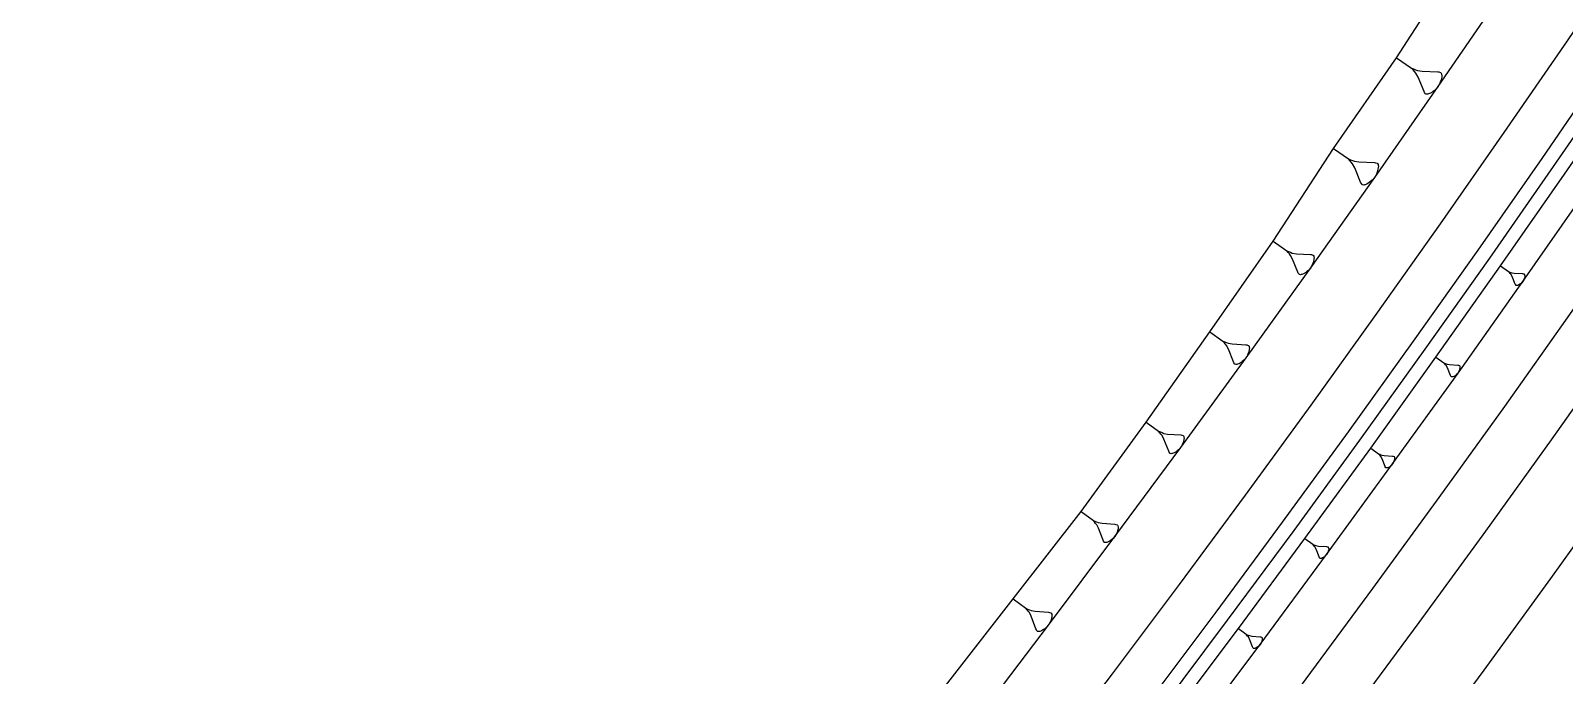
# Model space of a CAD drawing. Extents: x 386614 to 387594, y 803230 to 804419.
# Drawn here: x 387003.1 to 387069.9, y 803647.7 to 803675.8 of the extents above; entities that cross this region are included whole.
import ezdxf

# ---------------------------------------------------------------- set-up
doc = ezdxf.new("R2010")
doc.units = 0
doc.layers.get('0').update_dxf_attribs({"linetype": 'CONTINUOUS'})

msp = doc.modelspace()

# ---------------------------------------------------------------- linework, layer by layer
at = {"color": 7}
for p, q in [((387062.5597, 803674.6064), (387063.2124, 803674.154)), ((387063.2124, 803674.154), (387063.3, 803674.121)), ((387063.2741, 803674.0837), (387063.2124, 803674.154)), ((387063.3358, 803674.0133), (387063.2741, 803674.0837)), ((387063.3, 803674.121), (387063.3875, 803674.0879)), ((387063.3975, 803673.943), (387063.3358, 803674.0133)), ((387063.3875, 803674.0879), (387063.475, 803674.0549)), ((387063.4949, 803673.765), (387063.3975, 803673.943)), ((387063.475, 803674.0549), (387063.6759, 803674.0261)), ((387063.7544, 803673.1435), (387063.4949, 803673.765)), ((387063.6759, 803674.0261), (387064.3489, 803674.0013)), ((387064.3489, 803674.0013), (387064.3991, 803673.9941)), ((387064.4405, 803673.4961), (387064.3687, 803673.3527)), ((387064.3991, 803673.9941), (387064.468, 803673.974)), ((387064.4735, 803673.5837), (387064.4405, 803673.4961)), ((387064.468, 803673.974), (387064.4866, 803673.9611)), ((387064.4937, 803673.6525), (387064.4735, 803673.5837)), ((387064.4866, 803673.9611), (387064.511, 803673.9166)), ((387064.521, 803673.7716), (387064.4937, 803673.6525)), ((387064.511, 803673.9166), (387064.5167, 803673.885)), ((387064.5167, 803673.885), (387064.5225, 803673.8534)), ((387064.5225, 803673.8534), (387064.521, 803673.7716)), ((387063.7787, 803673.099), (387063.7544, 803673.1435)), ((387063.8218, 803673.0416), (387063.7787, 803673.099)), ((387063.8404, 803673.0286), (387063.8218, 803673.0416)), ((387063.8906, 803673.0214), (387063.8404, 803673.0286)), ((387063.9222, 803673.0272), (387063.8906, 803673.0214)), ((387063.9538, 803673.0329), (387063.9222, 803673.0272)), ((387064.0299, 803673.063), (387063.9538, 803673.0329)), ((387064.1318, 803673.1304), (387064.0299, 803673.063)), ((387064.1892, 803673.1734), (387064.1318, 803673.1304)), ((387064.2595, 803673.2351), (387064.1892, 803673.1734)), ((387064.3687, 803673.3527), (387064.2595, 803673.2351)), ((387059.8124, 803670.6578), (387060.4599, 803670.2026)), ((387060.4599, 803670.2026), (387060.5469, 803670.169)), ((387060.5209, 803670.132), (387060.4599, 803670.2026)), ((387060.5469, 803670.169), (387060.6339, 803670.1355)), ((387060.5819, 803670.0615), (387060.5209, 803670.132)), ((387060.6429, 803669.991), (387060.5819, 803670.0615)), ((387060.6339, 803670.1355), (387060.7209, 803670.102)), ((387060.7388, 803669.8129), (387060.6429, 803669.991)), ((387060.7209, 803670.102), (387060.9209, 803670.0719)), ((387060.9932, 803669.1917), (387060.7388, 803669.8129)), ((387060.9209, 803670.0719), (387061.5915, 803670.0427)), ((387061.5915, 803670.0427), (387061.6415, 803670.0352)), ((387061.6794, 803669.5386), (387061.6069, 803669.3961)), ((387061.6415, 803670.0352), (387061.71, 803670.0147)), ((387061.7129, 803669.6256), (387061.6794, 803669.5386)), ((387061.71, 803670.0147), (387061.7285, 803670.0017)), ((387061.7335, 803669.6941), (387061.7129, 803669.6256)), ((387061.7285, 803670.0017), (387061.7525, 803669.9572)), ((387061.7615, 803669.8126), (387061.7335, 803669.6941)), ((387061.7525, 803669.9572), (387061.758, 803669.9257)), ((387061.758, 803669.9257), (387061.7635, 803669.8942)), ((387061.7635, 803669.8942), (387061.7615, 803669.8126)), ((387061.0172, 803669.1472), (387060.9932, 803669.1917)), ((387061.0597, 803669.0897), (387061.0172, 803669.1472)), ((387061.0782, 803669.0767), (387061.0597, 803669.0897)), ((387061.1282, 803669.0692), (387061.0782, 803669.0767)), ((387061.1597, 803669.0747), (387061.1282, 803669.0692)), ((387061.1912, 803669.0802), (387061.1597, 803669.0747)), ((387061.2672, 803669.1097), (387061.1912, 803669.0802)), ((387061.3693, 803669.1761), (387061.2672, 803669.1097)), ((387061.4268, 803669.2186), (387061.3693, 803669.1761)), ((387061.4973, 803669.2796), (387061.4268, 803669.2186)), ((387061.6069, 803669.3961), (387061.4973, 803669.2796)), ((387057.1914, 803666.6188), (387057.7784, 803666.2)), ((387057.7784, 803666.2), (387057.8575, 803666.169)), ((387057.8336, 803666.1354), (387057.7784, 803666.2)), ((387057.8887, 803666.0708), (387057.8336, 803666.1354)), ((387057.8575, 803666.169), (387057.9366, 803666.1379)), ((387057.9366, 803666.1379), (387058.0156, 803666.1068)), ((387057.9438, 803666.0062), (387057.8887, 803666.0708)), ((387058.0302, 803665.8434), (387057.9438, 803666.0062)), ((387058.0156, 803666.1068), (387058.1977, 803666.0782)), ((387058.2581, 803665.2759), (387058.0302, 803665.8434)), ((387058.1977, 803666.0782), (387058.8084, 803666.0475)), ((387058.8084, 803666.0475), (387058.8539, 803666.0403)), ((387058.8854, 803665.5877), (387058.8184, 803665.4583)), ((387058.8539, 803666.0403), (387058.9162, 803666.0212)), ((387058.9164, 803665.6667), (387058.8854, 803665.5877)), ((387058.9162, 803666.0212), (387058.933, 803666.0092)), ((387058.9356, 803665.729), (387058.9164, 803665.6667)), ((387058.933, 803666.0092), (387058.9546, 803665.9685)), ((387058.9618, 803665.8368), (387058.9356, 803665.729)), ((387058.9546, 803665.9685), (387058.9594, 803665.9398)), ((387058.9594, 803665.9398), (387058.9642, 803665.9111)), ((387058.9642, 803665.9111), (387058.9618, 803665.8368)), ((387067.0877, 803665.5425), (387067.4356, 803665.2979)), ((387058.2797, 803665.2352), (387058.2581, 803665.2759)), ((387058.318, 803665.1825), (387058.2797, 803665.2352)), ((387058.3348, 803665.1706), (387058.318, 803665.1825)), ((387058.3803, 803665.1634), (387058.3348, 803665.1706)), ((387058.409, 803665.1682), (387058.3803, 803665.1634)), ((387058.4378, 803665.173), (387058.409, 803665.1682)), ((387058.5072, 803665.1994), (387058.4378, 803665.173)), ((387058.6006, 803665.2594), (387058.5072, 803665.1994)), ((387058.6533, 803665.2977), (387058.6006, 803665.2594)), ((387058.7179, 803665.3529), (387058.6533, 803665.2977)), ((387058.8184, 803665.4583), (387058.7179, 803665.3529)), ((387067.4356, 803665.2979), (387067.4824, 803665.2799)), ((387067.4684, 803665.26), (387067.4356, 803665.2979)), ((387067.5012, 803665.2221), (387067.4684, 803665.26)), ((387067.4824, 803665.2799), (387067.5291, 803665.2619)), ((387067.5339, 803665.1842), (387067.5012, 803665.2221)), ((387067.5291, 803665.2619), (387067.5759, 803665.2438)), ((387067.5855, 803665.0885), (387067.5339, 803665.1842)), ((387067.5759, 803665.2438), (387067.6834, 803665.2277)), ((387067.7222, 803664.7547), (387067.5855, 803665.0885)), ((387067.6834, 803665.2277), (387068.0437, 803665.212)), ((387067.9931, 803664.802), (387067.9552, 803664.7692)), ((387068.0519, 803664.8646), (387067.9931, 803664.802)), ((387068.0437, 803665.212), (387068.0706, 803665.208)), ((387068.0909, 803664.9411), (387068.0519, 803664.8646)), ((387068.0706, 803665.208), (387068.1074, 803665.1969)), ((387068.1089, 803664.9879), (387068.0909, 803664.9411)), ((387068.1074, 803665.1969), (387068.1173, 803665.1899)), ((387068.12, 803665.0247), (387068.1089, 803664.9879)), ((387068.1173, 803665.1899), (387068.1302, 803665.166)), ((387068.135, 803665.0884), (387068.12, 803665.0247)), ((387068.1302, 803665.166), (387068.1332, 803665.1491)), ((387068.1332, 803665.1491), (387068.1361, 803665.1322)), ((387068.1361, 803665.1322), (387068.135, 803665.0884)), ((387067.7351, 803664.7308), (387067.7222, 803664.7547)), ((387067.7579, 803664.6999), (387067.7351, 803664.7308)), ((387067.7679, 803664.6929), (387067.7579, 803664.6999)), ((387067.7947, 803664.6889), (387067.7679, 803664.6929)), ((387067.8117, 803664.6918), (387067.7947, 803664.6889)), ((387067.8286, 803664.6948), (387067.8117, 803664.6918)), ((387067.8694, 803664.7106), (387067.8286, 803664.6948)), ((387067.9243, 803664.7464), (387067.8694, 803664.7106)), ((387067.9552, 803664.7692), (387067.9243, 803664.7464)), ((387054.4277, 803662.6794), (387054.9963, 803662.2681)), ((387055.0495, 803662.2048), (387054.9963, 803662.2681)), ((387054.9963, 803662.2681), (387055.073, 803662.2373)), ((387055.1027, 803662.1416), (387055.0495, 803662.2048)), ((387055.073, 803662.2373), (387055.1497, 803662.2065)), ((387055.1559, 803662.0783), (387055.1027, 803662.1416)), ((387055.1497, 803662.2065), (387055.2265, 803662.1758)), ((387055.2265, 803662.1758), (387055.4034, 803662.1467)), ((387055.4034, 803662.1467), (387055.9975, 803662.1128)), ((387055.2389, 803661.9193), (387055.1559, 803662.0783)), ((387055.4569, 803661.3656), (387055.2389, 803661.9193)), ((387056.0034, 803661.5394), (387055.9049, 803661.4375)), ((387055.9975, 803662.1128), (387056.0418, 803662.1056)), ((387056.0694, 803661.6649), (387056.0034, 803661.5394)), ((387056.0418, 803662.1056), (387056.1023, 803662.0865)), ((387056.1002, 803661.7416), (387056.0694, 803661.6649)), ((387056.1192, 803661.8021), (387056.1002, 803661.7416)), ((387056.1023, 803662.0865), (387056.1185, 803662.0748)), ((387056.1185, 803662.0748), (387056.1392, 803662.035)), ((387056.1455, 803661.9068), (387056.1192, 803661.8021)), ((387056.1392, 803662.035), (387056.1437, 803662.007)), ((387056.1437, 803662.007), (387056.1482, 803661.979)), ((387056.1482, 803661.979), (387056.1455, 803661.9068)), ((387064.2731, 803661.5677), (387064.6193, 803661.3208)), ((387055.4777, 803661.3259), (387055.4569, 803661.3656)), ((387055.5147, 803661.2744), (387055.4777, 803661.3259)), ((387055.5309, 803661.2626), (387055.5147, 803661.2744)), ((387055.5751, 803661.2553), (387055.5309, 803661.2626)), ((387055.6031, 803661.2598), (387055.5751, 803661.2553)), ((387055.6311, 803661.2643), (387055.6031, 803661.2598)), ((387055.6989, 803661.2896), (387055.6311, 803661.2643)), ((387055.7901, 803661.3473), (387055.6989, 803661.2896)), ((387055.8416, 803661.3842), (387055.7901, 803661.3473)), ((387055.9049, 803661.4375), (387055.8416, 803661.3842)), ((387064.6193, 803661.3208), (387064.6659, 803661.3025)), ((387064.6518, 803661.2827), (387064.6193, 803661.3208)), ((387064.6843, 803661.2446), (387064.6518, 803661.2827)), ((387064.6659, 803661.3025), (387064.7125, 803661.2841)), ((387064.7168, 803661.2065), (387064.6843, 803661.2446)), ((387064.7125, 803661.2841), (387064.7592, 803661.2658)), ((387064.7678, 803661.1105), (387064.7168, 803661.2065)), ((387064.7592, 803661.2658), (387064.8665, 803661.2489)), ((387064.9022, 803660.7758), (387064.7678, 803661.1105)), ((387064.8665, 803661.2489), (387065.2267, 803661.2308)), ((387065.1733, 803660.8212), (387065.1352, 803660.7887)), ((387065.2326, 803660.8834), (387065.1733, 803660.8212)), ((387065.2267, 803661.2308), (387065.2536, 803661.2266)), ((387065.2721, 803660.9597), (387065.2326, 803660.8834)), ((387065.2536, 803661.2266), (387065.2903, 803661.2153)), ((387065.2904, 803661.0063), (387065.2721, 803660.9597)), ((387065.2903, 803661.2153), (387065.3002, 803661.2083)), ((387065.3017, 803661.043), (387065.2904, 803661.0063)), ((387065.3002, 803661.2083), (387065.3129, 803661.1843)), ((387065.3172, 803661.1066), (387065.3017, 803661.043)), ((387065.3129, 803661.1843), (387065.3157, 803661.1673)), ((387065.3157, 803661.1673), (387065.3186, 803661.1504)), ((387065.3186, 803661.1504), (387065.3172, 803661.1066)), ((387064.9149, 803660.7518), (387064.9022, 803660.7758)), ((387064.9375, 803660.7207), (387064.9149, 803660.7518)), ((387064.9474, 803660.7137), (387064.9375, 803660.7207)), ((387064.9742, 803660.7095), (387064.9474, 803660.7137)), ((387064.9912, 803660.7123), (387064.9742, 803660.7095)), ((387065.0081, 803660.7151), (387064.9912, 803660.7123)), ((387065.0491, 803660.7307), (387065.0081, 803660.7151)), ((387065.1042, 803660.766), (387065.0491, 803660.7307)), ((387065.1352, 803660.7887), (387065.1042, 803660.766)), ((387051.6552, 803658.7453), (387052.1989, 803658.3464)), ((387052.1989, 803658.3464), (387052.2724, 803658.3163)), ((387052.2496, 803658.2852), (387052.1989, 803658.3464)), ((387052.3004, 803658.2241), (387052.2496, 803658.2852)), ((387052.2724, 803658.3163), (387052.346, 803658.2863)), ((387052.3511, 803658.163), (387052.3004, 803658.2241)), ((387052.346, 803658.2863), (387052.4195, 803658.2562)), ((387052.4298, 803658.0097), (387052.3511, 803658.163)), ((387052.4195, 803658.2562), (387052.5894, 803658.2271)), ((387052.5894, 803658.2271), (387053.1601, 803658.1907)), ((387053.1601, 803658.1907), (387053.2025, 803658.1834)), ((387053.2025, 803658.1834), (387053.2605, 803658.1648)), ((387053.2605, 803658.1648), (387053.2761, 803658.1534)), ((387053.2761, 803658.1534), (387053.2957, 803658.115)), ((387052.6357, 803657.4762), (387052.4298, 803658.0097)), ((387052.6554, 803657.4378), (387052.6357, 803657.4762)), ((387052.9558, 803657.4564), (387052.8677, 803657.4015)), ((387053.0055, 803657.4916), (387052.9558, 803657.4564)), ((387053.0666, 803657.5423), (387053.0055, 803657.4916)), ((387053.162, 803657.6396), (387053.0666, 803657.5423)), ((387053.2262, 803657.7598), (387053.162, 803657.6396)), ((387053.2563, 803657.8333), (387053.2262, 803657.7598)), ((387053.2749, 803657.8913), (387053.2563, 803657.8333)), ((387053.3009, 803657.9918), (387053.2749, 803657.8913)), ((387053.2957, 803658.115), (387053.2999, 803658.0881)), ((387053.2999, 803658.0881), (387053.304, 803658.0612)), ((387053.304, 803658.0612), (387053.3009, 803657.9918)), ((387061.4317, 803657.6121), (387061.7762, 803657.3629)), ((387052.6906, 803657.3881), (387052.6554, 803657.4378)), ((387052.7061, 803657.3767), (387052.6906, 803657.3881)), ((387052.7486, 803657.3694), (387052.7061, 803657.3767)), ((387052.7755, 803657.3736), (387052.7486, 803657.3694)), ((387052.8024, 803657.3777), (387052.7755, 803657.3736)), ((387052.8677, 803657.4015), (387052.8024, 803657.3777)), ((387061.7762, 803657.3629), (387061.8227, 803657.3442)), ((387061.8084, 803657.3245), (387061.7762, 803657.3629)), ((387061.8407, 803657.2862), (387061.8084, 803657.3245)), ((387061.8227, 803657.3442), (387061.8692, 803657.3256)), ((387061.8729, 803657.2479), (387061.8407, 803657.2862)), ((387061.8692, 803657.3256), (387061.9156, 803657.3069)), ((387061.9232, 803657.1515), (387061.8729, 803657.2479)), ((387061.9156, 803657.3069), (387062.0229, 803657.2893)), ((387062.0553, 803656.816), (387061.9232, 803657.1515)), ((387062.0229, 803657.2893), (387062.3829, 803657.2688)), ((387062.0679, 803656.7919), (387062.0553, 803656.816)), ((387062.0903, 803656.7607), (387062.0679, 803656.7919)), ((387062.2572, 803656.8049), (387062.2019, 803656.7699)), ((387062.2884, 803656.8273), (387062.2572, 803656.8049)), ((387062.3267, 803656.8595), (387062.2884, 803656.8273)), ((387062.3864, 803656.9213), (387062.3267, 803656.8595)), ((387062.3829, 803657.2688), (387062.4097, 803657.2644)), ((387062.4264, 803656.9973), (387062.3864, 803656.9213)), ((387062.4097, 803657.2644), (387062.4464, 803657.2529)), ((387062.4451, 803657.0438), (387062.4264, 803656.9973)), ((387062.4566, 803657.0805), (387062.4451, 803657.0438)), ((387062.4464, 803657.2529), (387062.4562, 803657.2457)), ((387062.4562, 803657.2457), (387062.4688, 803657.2217)), ((387062.4725, 803657.144), (387062.4566, 803657.0805)), ((387062.4688, 803657.2217), (387062.4715, 803657.2047)), ((387062.4715, 803657.2047), (387062.4742, 803657.1877)), ((387062.4742, 803657.1877), (387062.4725, 803657.144)), ((387062.1001, 803656.7536), (387062.0903, 803656.7607)), ((387062.1269, 803656.7492), (387062.1001, 803656.7536)), ((387062.1439, 803656.7519), (387062.1269, 803656.7492)), ((387062.1609, 803656.7546), (387062.1439, 803656.7519)), ((387062.2019, 803656.7699), (387062.1609, 803656.7546)), ((387048.8247, 803654.8529), (387049.355, 803654.4583)), ((387049.355, 803654.4583), (387049.4268, 803654.4283)), ((387049.4043, 803654.398), (387049.355, 803654.4583)), ((387049.4536, 803654.3378), (387049.4043, 803654.398)), ((387049.4268, 803654.4283), (387049.4987, 803654.3983)), ((387049.5029, 803654.2775), (387049.4536, 803654.3378)), ((387049.4987, 803654.3983), (387049.5706, 803654.3684)), ((387049.579, 803654.1267), (387049.5029, 803654.2775)), ((387049.5706, 803654.3684), (387049.7369, 803654.3388)), ((387049.7774, 803653.6024), (387049.579, 803654.1267)), ((387049.7369, 803654.3388), (387050.296, 803654.2993)), ((387050.296, 803654.2993), (387050.3376, 803654.2919)), ((387050.3376, 803654.2919), (387050.3943, 803654.2732)), ((387050.3943, 803654.2732), (387050.4095, 803654.2619)), ((387050.4095, 803654.2619), (387050.4285, 803654.2242)), ((387050.4285, 803654.2242), (387050.4324, 803654.1978)), ((387050.4324, 803654.1978), (387050.4363, 803654.1714)), ((387050.4363, 803654.1714), (387050.4327, 803654.1034)), ((387049.7964, 803653.5647), (387049.7774, 803653.6024)), ((387049.8306, 803653.5157), (387049.7964, 803653.5647)), ((387049.8457, 803653.5044), (387049.8306, 803653.5157)), ((387049.8873, 803653.497), (387049.8457, 803653.5044)), ((387049.9137, 803653.5009), (387049.8873, 803653.497)), ((387049.9401, 803653.5048), (387049.9137, 803653.5009)), ((387050.0043, 803653.5277), (387049.9401, 803653.5048)), ((387050.0909, 803653.5809), (387050.0043, 803653.5277)), ((387050.1399, 803653.6151), (387050.0909, 803653.5809)), ((387050.2002, 803653.6644), (387050.1399, 803653.6151)), ((387050.2942, 803653.7592), (387050.2002, 803653.6644)), ((387050.358, 803653.8765), (387050.2942, 803653.7592)), ((387050.388, 803653.9484), (387050.358, 803653.8765)), ((387050.4067, 803654.0051), (387050.388, 803653.9484)), ((387050.4327, 803654.1034), (387050.4067, 803654.0051)), ((387058.5636, 803653.6757), (387058.9064, 803653.4242)), ((387058.9064, 803653.4242), (387058.9527, 803653.4052)), ((387058.9383, 803653.3857), (387058.9064, 803653.4242)), ((387058.9703, 803653.3471), (387058.9383, 803653.3857)), ((387058.9527, 803653.4052), (387058.9991, 803653.3863)), ((387059.0023, 803653.3086), (387058.9703, 803653.3471)), ((387058.9991, 803653.3863), (387059.0454, 803653.3673)), ((387059.0519, 803653.2119), (387059.0023, 803653.3086)), ((387059.0454, 803653.3673), (387059.1525, 803653.349)), ((387059.1818, 803652.8755), (387059.0519, 803653.2119)), ((387059.1525, 803653.349), (387059.5124, 803653.326)), ((387059.1942, 803652.8514), (387059.1818, 803652.8755)), ((387059.2164, 803652.82), (387059.1942, 803652.8514)), ((387059.2262, 803652.8128), (387059.2164, 803652.82)), ((387059.2529, 803652.8082), (387059.2262, 803652.8128)), ((387059.2699, 803652.8108), (387059.2529, 803652.8082)), ((387059.2869, 803652.8134), (387059.2699, 803652.8108)), ((387059.328, 803652.8285), (387059.2869, 803652.8134)), ((387059.3836, 803652.8631), (387059.328, 803652.8285)), ((387059.4149, 803652.8852), (387059.3836, 803652.8631)), ((387059.4535, 803652.9172), (387059.4149, 803652.8852)), ((387059.5136, 803652.9786), (387059.4535, 803652.9172)), ((387059.5124, 803653.326), (387059.5391, 803653.3215)), ((387059.5541, 803653.0543), (387059.5136, 803652.9786)), ((387059.5391, 803653.3215), (387059.5757, 803653.3097)), ((387059.573, 803653.1007), (387059.5541, 803653.0543)), ((387059.5848, 803653.1373), (387059.573, 803653.1007)), ((387059.5757, 803653.3097), (387059.5855, 803653.3025)), ((387059.6011, 803653.2006), (387059.5848, 803653.1373)), ((387059.5855, 803653.3025), (387059.5979, 803653.2783)), ((387059.5979, 803653.2783), (387059.6005, 803653.2614)), ((387059.6005, 803653.2614), (387059.6031, 803653.2444)), ((387059.6031, 803653.2444), (387059.6011, 803653.2006)), ((387045.8642, 803651.0577), (387046.4185, 803650.6393)), ((387046.4185, 803650.6393), (387046.4938, 803650.6073)), ((387046.4699, 803650.5757), (387046.4185, 803650.6393)), ((387046.5213, 803650.512), (387046.4699, 803650.5757)), ((387046.4938, 803650.6073), (387046.5691, 803650.5754)), ((387046.5727, 803650.4483), (387046.5213, 803650.512)), ((387046.5691, 803650.5754), (387046.6444, 803650.5434)), ((387046.6515, 803650.2894), (387046.5727, 803650.4483)), ((387046.6444, 803650.5434), (387046.8189, 803650.5111)), ((387046.8562, 803649.7371), (387046.6515, 803650.2894)), ((387046.8189, 803650.5111), (387047.4061, 803650.4656)), ((387047.4061, 803650.4656), (387047.4497, 803650.4575)), ((387047.4497, 803650.4575), (387047.5092, 803650.4375)), ((387047.5202, 803650.1557), (387047.5002, 803650.0963)), ((387047.5092, 803650.4375), (387047.525, 803650.4256)), ((387047.5483, 803650.2588), (387047.5202, 803650.1557)), ((387047.525, 803650.4256), (387047.5447, 803650.3858)), ((387047.5447, 803650.3858), (387047.5486, 803650.358)), ((387047.5525, 803650.3302), (387047.5483, 803650.2588)), ((387047.5486, 803650.358), (387047.5525, 803650.3302)), ((387046.8759, 803649.6974), (387046.8562, 803649.7371)), ((387046.9115, 803649.6457), (387046.8759, 803649.6974)), ((387046.9273, 803649.6337), (387046.9115, 803649.6457)), ((387046.9709, 803649.6256), (387046.9273, 803649.6337)), ((387046.9987, 803649.6295), (387046.9709, 803649.6256)), ((387047.0265, 803649.6334), (387046.9987, 803649.6295)), ((387047.0941, 803649.657), (387047.0265, 803649.6334)), ((387047.1855, 803649.7123), (387047.0941, 803649.657)), ((387047.2372, 803649.7478), (387047.1855, 803649.7123)), ((387047.3009, 803649.7992), (387047.2372, 803649.7478)), ((387047.4004, 803649.8981), (387047.3009, 803649.7992)), ((387047.4682, 803650.021), (387047.4004, 803649.8981)), ((387047.5002, 803650.0963), (387047.4682, 803650.021)), ((387055.669, 803649.7588), (387056.01, 803649.505)), ((387056.01, 803649.505), (387056.0562, 803649.4858)), ((387056.0417, 803649.4663), (387056.01, 803649.505)), ((387056.0734, 803649.4275), (387056.0417, 803649.4663)), ((387056.0562, 803649.4858), (387056.1024, 803649.4665)), ((387056.1024, 803649.4665), (387056.1487, 803649.4472)), ((387056.1487, 803649.4472), (387056.2556, 803649.4282)), ((387056.1052, 803649.3888), (387056.0734, 803649.4275)), ((387056.1541, 803649.2918), (387056.1052, 803649.3888)), ((387056.2817, 803648.9546), (387056.1541, 803649.2918)), ((387056.2556, 803649.4282), (387056.6153, 803649.4028)), ((387056.2939, 803648.9303), (387056.2817, 803648.9546)), ((387056.3159, 803648.8988), (387056.2939, 803648.9303)), ((387056.3256, 803648.8916), (387056.3159, 803648.8988)), ((387056.3524, 803648.8868), (387056.3256, 803648.8916)), ((387056.3694, 803648.8893), (387056.3524, 803648.8868)), ((387056.3864, 803648.8918), (387056.3694, 803648.8893)), ((387056.4276, 803648.9065), (387056.3864, 803648.8918)), ((387056.4833, 803648.9407), (387056.4276, 803648.9065)), ((387056.5148, 803648.9627), (387056.4833, 803648.9407)), ((387056.5536, 803648.9944), (387056.5148, 803648.9627)), ((387056.6141, 803649.0554), (387056.5536, 803648.9944)), ((387056.6551, 803649.1308), (387056.6141, 803649.0554)), ((387056.6153, 803649.4028), (387056.642, 803649.398)), ((387056.642, 803649.398), (387056.6785, 803649.386)), ((387056.6744, 803649.1771), (387056.6551, 803649.1308)), ((387056.6864, 803649.2136), (387056.6744, 803649.1771)), ((387056.6785, 803649.386), (387056.6882, 803649.3788)), ((387056.7032, 803649.2768), (387056.6864, 803649.2136)), ((387056.6882, 803649.3788), (387056.7005, 803649.3545)), ((387056.7005, 803649.3545), (387056.703, 803649.3375)), ((387056.703, 803649.3375), (387056.7055, 803649.3205)), ((387056.7055, 803649.3205), (387056.7032, 803649.2768))]:
    msp.add_line(p, q, dxfattribs=at)
at = {"color": 2, "linetype": 'CONTINUOUS'}
msp.add_lwpolyline([(387019.9839, 803600), (387021.6753, 803601.9119), (387024.8941, 803605.6001), (387028.0879, 803609.31), (387031.2565, 803613.0414), (387034.3999, 803616.7941), (387037.5178, 803620.568), (387040.6102, 803624.3628), (387043.6768, 803628.1785), (387046.7176, 803632.0148), (387049.7325, 803635.8715), (387052.7212, 803639.7485), (387055.6836, 803643.6457), (387058.6196, 803647.5627), (387061.5291, 803651.4995), (387064.4119, 803655.4559), (387067.2679, 803659.4317), (387070.097, 803663.4266), (387072.8991, 803667.4406), (387075.6739, 803671.4735), (387078.4215, 803675.525), (387081.1416, 803679.5949)], dxfattribs=at)
at = {"color": 1, "linetype": 'CONTINUOUS'}
for points in [[(387010.7684, 803600), (387013.2967, 803602.8194), (387016.5095, 803606.451), (387019.6976, 803610.1043), (387022.861, 803613.7791), (387025.9995, 803617.4751), (387029.1129, 803621.1923), (387032.2012, 803624.9304), (387035.2641, 803628.6893), (387038.3015, 803632.4688), (387041.3134, 803636.2688), (387044.2995, 803640.089), (387047.2597, 803643.9293), (387050.1939, 803647.7895), (387053.1019, 803651.6694), (387055.9837, 803655.5689), (387058.839, 803659.4878), (387061.6679, 803663.4259), (387064.47, 803667.383), (387067.2453, 803671.359), (387069.9937, 803675.3536), (387072.7151, 803679.3667)], [(387013.4548, 803600), (387014.7902, 803601.4891), (387018.0119, 803605.1309), (387021.2089, 803608.7944), (387024.3811, 803612.4794), (387027.5283, 803616.1857), (387030.6504, 803619.9133), (387033.7473, 803623.6618), (387036.8187, 803627.4312), (387039.8647, 803631.2212), (387042.8849, 803635.0317), (387045.8793, 803638.8626), (387048.8478, 803642.7136), (387051.7902, 803646.5846), (387054.7063, 803650.4753), (387057.5961, 803654.3857), (387060.4594, 803658.3155), (387063.2961, 803662.2646), (387066.1061, 803666.2327), (387068.8891, 803670.2197), (387071.6452, 803674.2255), (387074.3741, 803678.2498)], [(387016.6459, 803600), (387019.7973, 803603.5621), (387023.005, 803607.2376), (387026.1877, 803610.9347), (387029.3455, 803614.6532), (387032.478, 803618.3929), (387035.5851, 803622.1538), (387038.6668, 803625.9355), (387041.7229, 803629.738), (387044.7532, 803633.5611), (387047.7576, 803637.4045), (387050.736, 803641.2682), (387053.6882, 803645.1518), (387056.6141, 803649.0554), (387059.5136, 803652.9786), (387062.3864, 803656.9213), (387065.2326, 803660.8834), (387068.0519, 803664.8646), (387070.8443, 803668.8647), (387073.6096, 803672.8836), (387076.3477, 803676.9211)]]:
    msp.add_lwpolyline(points, dxfattribs=at)
at = {"color": 7, "linetype": 'CONTINUOUS'}
for points in [[(387003.0884, 803600), (387005.9017, 803602.9637), (387009.1566, 803606.5071), (387012.3419, 803610.1131), (387015.5346, 803613.7127), (387018.7489, 803617.295), (387021.9098, 803620.9243), (387025.0305, 803624.5884), (387028.2139, 803628.202), (387031.3044, 803631.8938), (387034.2191, 803635.7272), (387037.1145, 803639.5739), (387040.0271, 803643.4055), (387042.9147, 803647.2553), (387045.8642, 803651.0577), (387048.8247, 803654.8529), (387051.6552, 803658.7453), (387054.4277, 803662.6794), (387057.1914, 803666.6188), (387059.8124, 803670.6578), (387062.5597, 803674.6064), (387065.1674, 803678.6504)], [(387023.3218, 803600), (387023.5533, 803600.2617), (387026.7832, 803603.9627), (387029.988, 803607.6854), (387033.1676, 803611.4296), (387036.3218, 803615.1953), (387039.4505, 803618.9822), (387042.5535, 803622.7901), (387045.6308, 803626.6189), (387048.6821, 803630.4685), (387051.7073, 803634.3385), (387054.7063, 803638.2289), (387057.6789, 803642.1395), (387060.6251, 803646.0701), (387063.5446, 803650.0205), (387066.4374, 803653.9905), (387069.3033, 803657.98), (387072.1421, 803661.9887), (387074.9538, 803666.0166), (387077.7383, 803670.0633), (387080.4953, 803674.1288), (387083.2248, 803678.2128)], [(387074.8719, 803677.9147), (387072.1406, 803673.8871), (387069.3823, 803669.878), (387066.5969, 803665.8876), (387063.7846, 803661.9162), (387060.9455, 803657.9638), (387058.0798, 803654.0307), (387055.1876, 803650.1171), (387052.269, 803646.2231), (387049.3242, 803642.3489), (387046.3533, 803638.4947), (387043.3564, 803634.6606), (387040.3336, 803630.8469), (387037.2851, 803627.0537), (387034.2111, 803623.2812), (387031.1117, 803619.5295), (387027.987, 803615.7989), (387024.8371, 803612.0895), (387021.6623, 803608.4014), (387018.4626, 803604.7349), (387015.2382, 803601.09), (387014.2607, 803600)], [(387015.0666, 803600), (387015.6863, 803600.6909), (387018.9133, 803604.3388), (387022.1157, 803608.0084), (387025.2932, 803611.6995), (387028.4456, 803615.4121), (387031.573, 803619.1458), (387034.675, 803622.9006), (387037.7516, 803626.6763), (387040.8025, 803630.4726), (387043.8278, 803634.2895), (387046.8272, 803638.1268), (387049.8006, 803641.9842), (387052.7479, 803645.8616), (387055.669, 803649.7588), (387058.5636, 803653.6757), (387061.4317, 803657.6121), (387064.2731, 803661.5677), (387067.0877, 803665.5425), (387069.8754, 803669.5362), (387072.6361, 803673.5486), (387075.3696, 803677.5796)], [(387006.0482, 803600), (387007.4618, 803601.555), (387010.6832, 803605.1473), (387013.8803, 803608.7613), (387017.0529, 803612.3968), (387020.2008, 803616.0536), (387023.324, 803619.7316), (387026.4222, 803623.4307), (387029.4954, 803627.1506), (387032.5434, 803630.8911), (387035.566, 803634.6522), (387038.5632, 803638.4336), (387041.5347, 803642.2352), (387044.4805, 803646.0568), (387047.4004, 803649.8981), (387050.2942, 803653.7592), (387053.162, 803657.6396), (387056.0034, 803661.5394), (387058.8184, 803665.4583), (387061.6069, 803669.3961), (387064.3687, 803673.3527), (387067.1037, 803677.3278)], [(387027.9703, 803600), (387029.428, 803601.6702), (387032.6482, 803605.4109), (387035.8431, 803609.1731), (387039.0125, 803612.9569), (387042.1562, 803616.7621), (387045.2742, 803620.5883), (387048.3663, 803624.4356), (387051.4323, 803628.3036), (387054.472, 803632.1923), (387057.4855, 803636.1015), (387060.4724, 803640.0309), (387063.4328, 803643.9804), (387066.3664, 803647.9498), (387069.2731, 803651.9389), (387072.1527, 803655.9476), (387075.0053, 803659.9756), (387077.8305, 803664.0229), (387080.6283, 803668.0891), (387083.3986, 803672.1742), (387086.1413, 803676.2778)]]:
    msp.add_lwpolyline(points, dxfattribs=at)

doc.saveas('drawing.dxf')
